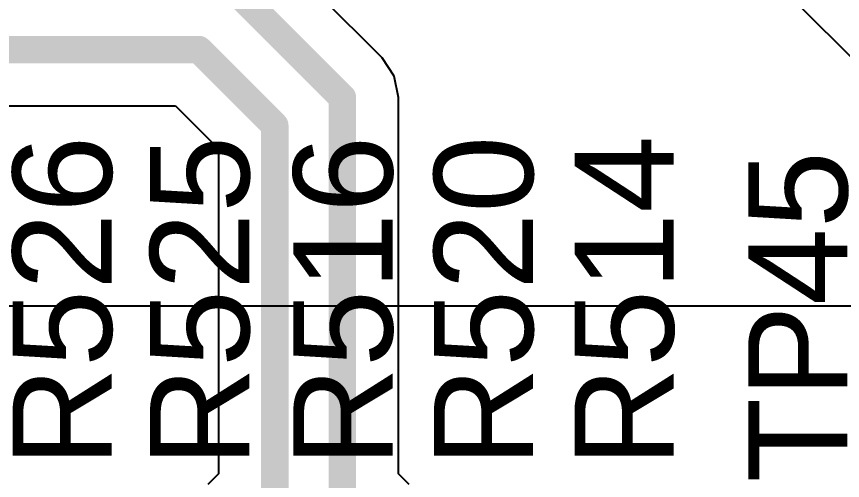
# Model space of a CAD drawing. Header units: inches. Extents: x 0 to 5379, y 0 to 5429.
# Drawn here: x 78.76 to 86.37, y 145.76 to 150.04 of the extents above; entities that cross this region are included whole.
import ezdxf

# ---------------------------------------------------------------- set-up
doc = ezdxf.new("R2010")
doc.units = ezdxf.units.IN
for name, color, linetype in [('SIG 01', 90, 'Continuous'), ('Top Layer', 1, 'Continuous'), ('Top Overlay', 2, 'Continuous')]:
    doc.layers.add(name, color=color, linetype=linetype)
doc.styles.add('Arial', font='', dxfattribs={"height": 0.2})
doc.styles.get('Arial').set_extended_font_data('Arial')

msp = doc.modelspace()

# ---------------------------------------------------------------- linework, layer by layer
at = {"layer": 'SIG 01'}
for p, q in [((84.3973, 151.7097), (89.9449, 146.162)), ((82.1233, 149.6573), (80.9099, 150.8707)), ((82.2356, 149.4893), (82.1233, 149.6573)), ((82.275, 149.2911), (82.2356, 149.4893)), ((82.275, 145.8245), (82.275, 149.2911)), ((70.3236, 149.2147), (80.2201, 149.2147)), ((80.2201, 149.2147), (80.6162, 148.8185)), ((80.6162, 148.8185), (80.6162, 145.8245)), ((80.6162, 145.8245), (80.5189, 145.7272)), ((82.3723, 145.7272), (82.275, 145.8245))]:
    msp.add_line(p, q, dxfattribs=at)
for points in [[(80.5437, 150.5044, 0.254, 0.254, 0), (81.757, 149.2911, 0.254, 0.254, 0)], [(17.1306, 149.7326, 0.254, 0.254, 0), (80.4346, 149.7326, 0.254, 0.254, 0)], [(80.4346, 149.7326, 0.254, 0.254, 0), (81.1342, 149.0331, 0.254, 0.254, 0)], [(81.757, 145.61, 0.254, 0.254, 0), (81.757, 149.2911, 0.254, 0.254, 0)], [(81.1342, 145.61, 0.254, 0.254, 0), (81.1342, 149.0331, 0.254, 0.254, 0)]]:
    msp.add_lwpolyline(points, format="xyseb", dxfattribs=at)
for points in [[(80.3711, 149.7326, 0.127, 0.127, 1), (80.4981, 149.7326, 0.127, 0.127, 1)], [(80.3711, 149.7326, 0.127, 0.127, 1), (80.4981, 149.7326, 0.127, 0.127, 1)], [(81.6935, 149.2911, 0.127, 0.127, 1), (81.8205, 149.2911, 0.127, 0.127, 1)], [(81.6935, 149.2911, 0.127, 0.127, 1), (81.8205, 149.2911, 0.127, 0.127, 1)], [(81.0707, 149.0331, 0.127, 0.127, 1), (81.1977, 149.0331, 0.127, 0.127, 1)], [(81.0707, 149.0331, 0.127, 0.127, 1), (81.1977, 149.0331, 0.127, 0.127, 1)]]:
    msp.add_lwpolyline(points, format="xyseb", close=True, dxfattribs=at)
at = {"layer": 'Top Layer'}
for p, q in [((301.9806, 147.3708), (0.381, 147.3708)), ((88.8436, 147.3708), (56.0624, 147.3708))]:
    msp.add_line(p, q, dxfattribs=at)

# ---------------------------------------------------------------- texts
at = {"layer": 'Top Overlay', "style": 'Arial'}
for s, p in [('R526', (79.6331, 145.8862)), ('R525', (80.8993, 145.8862)), ('R516', (82.2197, 145.8862)), ('R520', (83.5151, 145.8862)), ('R514', (84.8105, 145.8862)), ('TP45', (86.4107, 145.7457))]:
    msp.add_text(s, height=0.9144, rotation=90, dxfattribs=at).set_placement(p)

doc.saveas('drawing.dxf')
